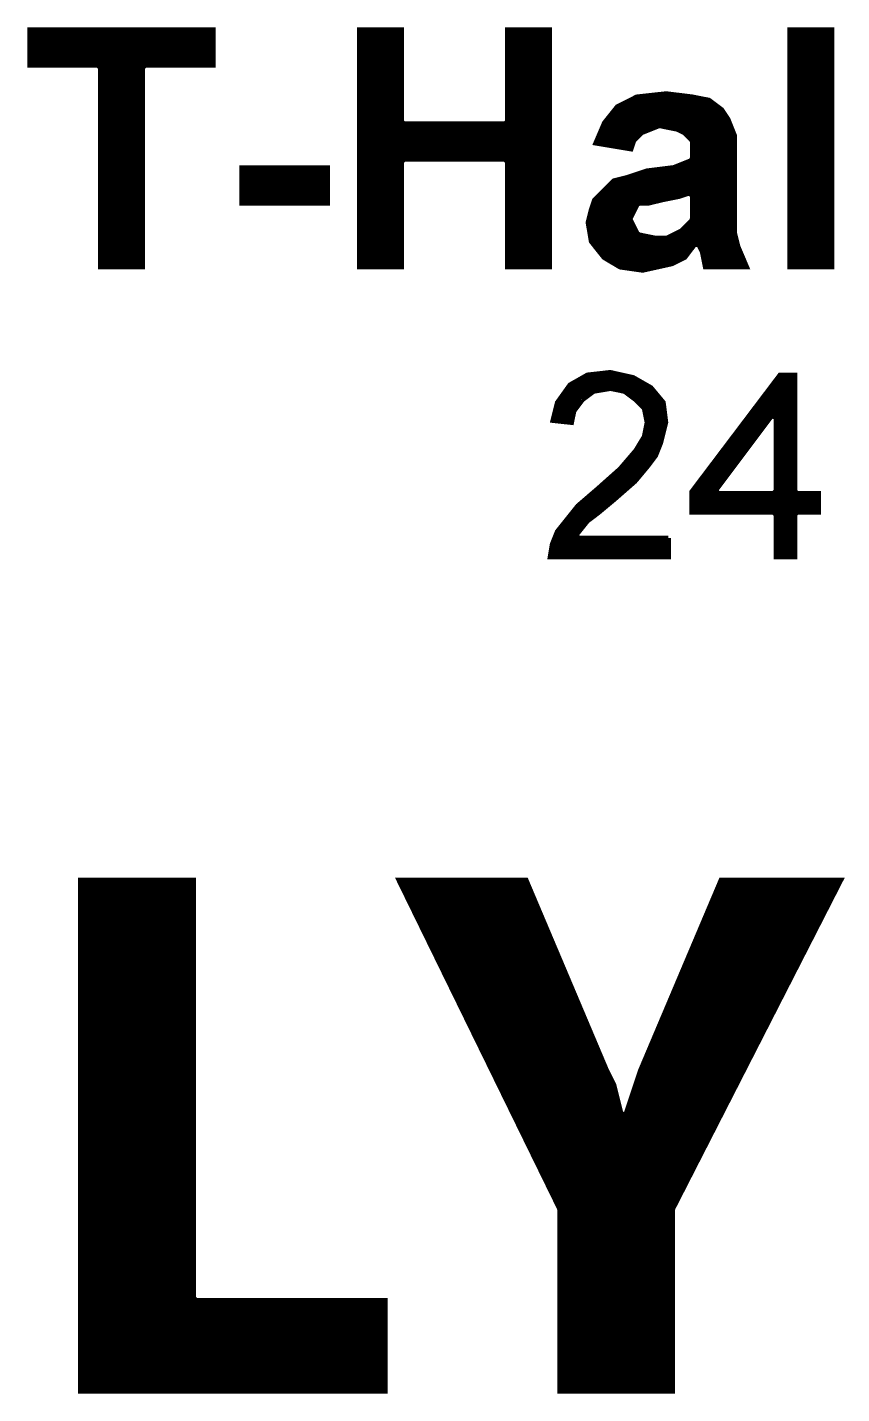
# Model space of a CAD drawing. Extents: x 1.22 to 3.09, y 1.23 to 6.
# Drawn here: x 1.8328 to 1.9986, y 3.3655 to 3.6438 of the extents above; entities that cross this region are included whole.
import ezdxf

# ---------------------------------------------------------------- set-up
doc = ezdxf.new("R2010")
doc.units = 0
doc.layers.add('SST001126_PHO', color=11, linetype='CONTINUOUS')

msp = doc.modelspace()

# ---------------------------------------------------------------- linework, layer by layer
at = {"layer": 'SST001126_PHO', "const_width": 0.001}
for points in [[(1.87061, 3.64329), (1.83326, 3.64329), (1.83326, 3.63607), (1.84714, 3.63607), (1.84764, 3.63557), (1.84764, 3.59499), (1.85623, 3.59499), (1.85623, 3.63557), (1.85673, 3.63607), (1.87061, 3.63607), (1.87061, 3.64329)], [(1.834, 3.63607), (1.834, 3.64329)], [(1.835, 3.63607), (1.835, 3.64329)], [(1.836, 3.63607), (1.836, 3.64329)], [(1.837, 3.63607), (1.837, 3.64329)], [(1.838, 3.63607), (1.838, 3.64329)], [(1.839, 3.63607), (1.839, 3.64329)], [(1.84, 3.63607), (1.84, 3.64329)], [(1.841, 3.63607), (1.841, 3.64329)], [(1.842, 3.63607), (1.842, 3.64329)], [(1.843, 3.63607), (1.843, 3.64329)], [(1.844, 3.63607), (1.844, 3.64329)], [(1.845, 3.63607), (1.845, 3.64329)], [(1.846, 3.63607), (1.846, 3.64329)], [(1.847, 3.63607), (1.847, 3.64329)], [(1.848, 3.59499), (1.848, 3.64329)], [(1.849, 3.59499), (1.849, 3.64329)], [(1.85, 3.59499), (1.85, 3.64329)], [(1.851, 3.59499), (1.851, 3.64329)], [(1.852, 3.59499), (1.852, 3.64329)], [(1.853, 3.59499), (1.853, 3.64329)], [(1.854, 3.59499), (1.854, 3.64329)], [(1.855, 3.59499), (1.855, 3.64329)], [(1.856, 3.59499), (1.856, 3.64329)], [(1.857, 3.63607), (1.857, 3.64329)], [(1.858, 3.63607), (1.858, 3.64329)], [(1.859, 3.63607), (1.859, 3.64329)], [(1.86, 3.63607), (1.86, 3.64329)], [(1.861, 3.63607), (1.861, 3.64329)], [(1.862, 3.63607), (1.862, 3.64329)], [(1.863, 3.63607), (1.863, 3.64329)], [(1.864, 3.63607), (1.864, 3.64329)], [(1.865, 3.63607), (1.865, 3.64329)], [(1.866, 3.63607), (1.866, 3.64329)], [(1.867, 3.63607), (1.867, 3.64329)], [(1.868, 3.63607), (1.868, 3.64329)], [(1.869, 3.63607), (1.869, 3.64329)], [(1.87, 3.63607), (1.87, 3.64329)], [(1.93908, 3.64329), (1.93049, 3.64329), (1.93049, 3.62461), (1.92999, 3.62411), (1.90945, 3.62411), (1.90895, 3.62461), (1.90895, 3.64329), (1.90036, 3.64329), (1.90036, 3.59499), (1.90895, 3.59499), (1.90895, 3.6164), (1.90945, 3.6169), (1.92999, 3.6169), (1.93049, 3.6164), (1.93049, 3.59499), (1.93908, 3.59499), (1.93908, 3.64329)], [(1.901, 3.59499), (1.901, 3.64329)], [(1.902, 3.59499), (1.902, 3.64329)], [(1.903, 3.59499), (1.903, 3.64329)], [(1.904, 3.59499), (1.904, 3.64329)], [(1.905, 3.59499), (1.905, 3.64329)], [(1.906, 3.59499), (1.906, 3.64329)], [(1.907, 3.59499), (1.907, 3.64329)], [(1.908, 3.59499), (1.908, 3.64329)], [(1.931, 3.59499), (1.931, 3.64329)], [(1.932, 3.59499), (1.932, 3.64329)], [(1.933, 3.59499), (1.933, 3.64329)], [(1.934, 3.59499), (1.934, 3.64329)], [(1.935, 3.59499), (1.935, 3.64329)], [(1.936, 3.59499), (1.936, 3.64329)], [(1.937, 3.59499), (1.937, 3.64329)], [(1.938, 3.59499), (1.938, 3.64329)], [(1.939, 3.59499), (1.939, 3.64329)], [(1.99659, 3.64329), (1.988, 3.64329), (1.988, 3.59499), (1.99659, 3.59499), (1.99659, 3.64329)], [(1.989, 3.59499), (1.989, 3.64329)], [(1.99, 3.59499), (1.99, 3.64329)], [(1.991, 3.59499), (1.991, 3.64329)], [(1.992, 3.59499), (1.992, 3.64329)], [(1.993, 3.59499), (1.993, 3.64329)], [(1.994, 3.59499), (1.994, 3.64329)], [(1.995, 3.59499), (1.995, 3.64329)], [(1.996, 3.59499), (1.996, 3.64329)], [(1.97921, 3.59499), (1.97746, 3.59908), (1.97743, 3.59916), (1.97675, 3.6019), (1.97673, 3.60202), (1.97673, 3.62178), (1.97542, 3.62507), (1.97413, 3.62701), (1.97155, 3.62894), (1.96825, 3.6296), (1.96285, 3.63027), (1.95684, 3.62961), (1.95291, 3.62764), (1.95028, 3.62436), (1.9485, 3.62021), (1.95567, 3.61902), (1.95622, 3.62066), (1.95634, 3.62086), (1.95771, 3.62223), (1.95788, 3.62234), (1.9613, 3.62371), (1.96158, 3.62374), (1.96501, 3.62305), (1.96513, 3.62301), (1.9665, 3.62232), (1.96663, 3.62223), (1.968, 3.62086), (1.96815, 3.62051), (1.96815, 3.61708), (1.96783, 3.61662), (1.96441, 3.61525), (1.96429, 3.61522), (1.95886, 3.61454), (1.9548, 3.61319), (1.95476, 3.61317), (1.95216, 3.61252), (1.94823, 3.6086), (1.94759, 3.60667), (1.94693, 3.60405), (1.94758, 3.60018), (1.95018, 3.59692), (1.95344, 3.59497), (1.95804, 3.59431), (1.96406, 3.59565), (1.96663, 3.59694), (1.96862, 3.59958), (1.96946, 3.5995), (1.97015, 3.59814), (1.97019, 3.59801), (1.9708, 3.59499), (1.97921, 3.59499)], [(1.955, 3.61913), (1.955, 3.62869)], [(1.956, 3.62001), (1.956, 3.62919)], [(1.957, 3.62152), (1.957, 3.62962)], [(1.958, 3.62239), (1.958, 3.62973)], [(1.959, 3.62279), (1.959, 3.62985)], [(1.96, 3.62319), (1.96, 3.62996)], [(1.961, 3.62359), (1.961, 3.63007)], [(1.962, 3.62365), (1.962, 3.63018)], [(1.963, 3.62345), (1.963, 3.63026)], [(1.964, 3.62325), (1.964, 3.63013)], [(1.965, 3.62305), (1.965, 3.63001)], [(1.966, 3.62257), (1.966, 3.62988)], [(1.967, 3.62186), (1.967, 3.62976)], [(1.968, 3.62086), (1.968, 3.62963)], [(1.969, 3.59978), (1.969, 3.62945)], [(1.97, 3.59843), (1.97, 3.62925)], [(1.971, 3.59499), (1.971, 3.62905)], [(1.972, 3.59499), (1.972, 3.6286)], [(1.952, 3.61963), (1.952, 3.62651)], [(1.953, 3.61946), (1.953, 3.62769)], [(1.954, 3.61929), (1.954, 3.62819)], [(1.973, 3.59499), (1.973, 3.62785)], [(1.974, 3.59499), (1.974, 3.6271)], [(1.975, 3.59499), (1.975, 3.62569)], [(1.909, 3.61662), (1.909, 3.62439)], [(1.91, 3.6169), (1.91, 3.62411)], [(1.911, 3.6169), (1.911, 3.62411)], [(1.912, 3.6169), (1.912, 3.62411)], [(1.913, 3.6169), (1.913, 3.62411)], [(1.914, 3.6169), (1.914, 3.62411)], [(1.915, 3.6169), (1.915, 3.62411)], [(1.916, 3.6169), (1.916, 3.62411)], [(1.917, 3.6169), (1.917, 3.62411)], [(1.918, 3.6169), (1.918, 3.62411)], [(1.919, 3.6169), (1.919, 3.62411)], [(1.92, 3.6169), (1.92, 3.62411)], [(1.921, 3.6169), (1.921, 3.62411)], [(1.922, 3.6169), (1.922, 3.62411)], [(1.923, 3.6169), (1.923, 3.62411)], [(1.924, 3.6169), (1.924, 3.62411)], [(1.925, 3.6169), (1.925, 3.62411)], [(1.926, 3.6169), (1.926, 3.62411)], [(1.927, 3.6169), (1.927, 3.62411)], [(1.928, 3.6169), (1.928, 3.62411)], [(1.929, 3.6169), (1.929, 3.62411)], [(1.93, 3.6169), (1.93, 3.62411)], [(1.95, 3.61996), (1.95, 3.62371)], [(1.951, 3.61979), (1.951, 3.62526)], [(1.976, 3.59499), (1.976, 3.62361)], [(1.949, 3.62013), (1.949, 3.62137)], [(1.89389, 3.61521), (1.8764, 3.61521), (1.8764, 3.608), (1.89389, 3.608), (1.89389, 3.61521)], [(1.877, 3.608), (1.877, 3.61521)], [(1.878, 3.608), (1.878, 3.61521)], [(1.879, 3.608), (1.879, 3.61521)], [(1.88, 3.608), (1.88, 3.61521)], [(1.881, 3.608), (1.881, 3.61521)], [(1.882, 3.608), (1.882, 3.61521)], [(1.883, 3.608), (1.883, 3.61521)], [(1.884, 3.608), (1.884, 3.61521)], [(1.885, 3.608), (1.885, 3.61521)], [(1.886, 3.608), (1.886, 3.61521)], [(1.887, 3.608), (1.887, 3.61521)], [(1.888, 3.608), (1.888, 3.61521)], [(1.889, 3.608), (1.889, 3.61521)], [(1.89, 3.608), (1.89, 3.61521)], [(1.891, 3.608), (1.891, 3.61521)], [(1.892, 3.608), (1.892, 3.61521)], [(1.893, 3.608), (1.893, 3.61521)], [(1.959, 3.608), (1.959, 3.61456)], [(1.96, 3.60815), (1.96, 3.61468)], [(1.961, 3.6084), (1.961, 3.61481)], [(1.962, 3.60865), (1.962, 3.61493)], [(1.963, 3.60886), (1.963, 3.61506)], [(1.964, 3.60906), (1.964, 3.61518)], [(1.965, 3.60926), (1.965, 3.61549)], [(1.966, 3.60953), (1.966, 3.61589)], [(1.967, 3.60986), (1.967, 3.61629)], [(1.968, 3.60991), (1.968, 3.61673)], [(1.952, 3.59583), (1.952, 3.61237)], [(1.953, 3.59523), (1.953, 3.61273)], [(1.954, 3.59489), (1.954, 3.61298)], [(1.955, 3.59475), (1.955, 3.61325)], [(1.956, 3.60586), (1.956, 3.61359)], [(1.957, 3.60783), (1.957, 3.61392)], [(1.958, 3.608), (1.958, 3.61425)], [(1.949, 3.5984), (1.949, 3.60937)], [(1.95, 3.59715), (1.95, 3.61037)], [(1.951, 3.59643), (1.951, 3.61137)], [(1.96815, 3.60955), (1.96815, 3.60476), (1.968, 3.60441), (1.96595, 3.60235), (1.96582, 3.60226), (1.96308, 3.60089), (1.96286, 3.60084), (1.9608, 3.60084), (1.9607, 3.60084), (1.95728, 3.60153), (1.95693, 3.6018), (1.95556, 3.60454), (1.95551, 3.60476), (1.95556, 3.60498), (1.95693, 3.60772), (1.95738, 3.608), (1.95937, 3.608), (1.96205, 3.60867), (1.96207, 3.60867), (1.96547, 3.60935), (1.96749, 3.61003), (1.96815, 3.60955)], [(1.948, 3.59965), (1.948, 3.60791)], [(1.947, 3.60365), (1.947, 3.60432)], [(1.956, 3.5946), (1.956, 3.60366)], [(1.967, 3.59742), (1.967, 3.6034)], [(1.968, 3.59876), (1.968, 3.6044)], [(1.957, 3.59446), (1.957, 3.60169)], [(1.958, 3.59432), (1.958, 3.60139)], [(1.959, 3.59452), (1.959, 3.60119)], [(1.96, 3.59475), (1.96, 3.60099)], [(1.961, 3.59497), (1.961, 3.60084)], [(1.962, 3.59519), (1.962, 3.60084)], [(1.963, 3.59541), (1.963, 3.60086)], [(1.964, 3.59564), (1.964, 3.60135)], [(1.965, 3.59612), (1.965, 3.60185)], [(1.966, 3.59662), (1.966, 3.6024)], [(1.977, 3.59499), (1.977, 3.60089)], [(1.978, 3.59499), (1.978, 3.59782)], [(1.979, 3.59499), (1.979, 3.59549)], [(1.96329, 3.53975), (1.94504, 3.53975), (1.94454, 3.54025), (1.94465, 3.54057), (1.9468, 3.54325), (1.94689, 3.54333), (1.94902, 3.54493), (1.95222, 3.5476), (1.95647, 3.55132), (1.95912, 3.55449), (1.96068, 3.55657), (1.96171, 3.55916), (1.96275, 3.56332), (1.96224, 3.56737), (1.95972, 3.5704), (1.95611, 3.57246), (1.95144, 3.5735), (1.94681, 3.57298), (1.94324, 3.57095), (1.94068, 3.56736), (1.93977, 3.56372), (1.94357, 3.5633), (1.94402, 3.56553), (1.94411, 3.56573), (1.94572, 3.56788)], [(1.947, 3.56886), (1.947, 3.573)], [(1.948, 3.56961), (1.948, 3.57312)], [(1.949, 3.56981), (1.949, 3.57323)], [(1.95, 3.56998), (1.95, 3.57334)], [(1.951, 3.57015), (1.951, 3.57345)], [(1.952, 3.57012), (1.952, 3.57337)], [(1.953, 3.56992), (1.953, 3.57315)], [(1.954, 3.56972), (1.954, 3.57293)], [(1.99383, 3.54886), (1.98951, 3.54886), (1.98901, 3.54936), (1.98901, 3.57297), (1.98601, 3.57297), (1.96804, 3.54919), (1.96804, 3.54504), (1.98469, 3.54504), (1.98519, 3.54454), (1.98519, 3.53593), (1.98901, 3.53593), (1.98901, 3.54454), (1.98951, 3.54504), (1.99383, 3.54504), (1.99383, 3.54886)], [(1.986, 3.53593), (1.986, 3.57296)], [(1.987, 3.53593), (1.987, 3.57297)], [(1.988, 3.53593), (1.988, 3.57297)], [(1.989, 3.53593), (1.989, 3.57297)], [(1.94582, 3.56798), (1.94796, 3.56958), (1.94818, 3.56968), (1.95139, 3.57021), (1.95157, 3.57021), (1.95425, 3.56967), (1.95445, 3.56958), (1.95659, 3.56798), (1.95665, 3.56793), (1.95825, 3.56632), (1.95839, 3.56607), (1.95893, 3.56339), (1.95894, 3.56329), (1.95893, 3.56319), (1.95839, 3.56051), (1.95833, 3.56035), (1.95672, 3.55768), (1.95667, 3.55761), (1.95346, 3.55386), (1.95341, 3.55381), (1.94859, 3.54952), (1.94858, 3.54952), (1.94487, 3.54633), (1.94066, 3.54107), (1.93964, 3.53851), (1.93921, 3.53593), (1.96329, 3.53593), (1.96329, 3.53975)], [(1.943, 3.56337), (1.943, 3.5706)], [(1.944, 3.56544), (1.944, 3.57138)], [(1.945, 3.56692), (1.945, 3.57195)], [(1.946, 3.56811), (1.946, 3.57252)], [(1.955, 3.56917), (1.955, 3.57271)], [(1.956, 3.56842), (1.956, 3.57249)], [(1.957, 3.56758), (1.957, 3.57195)], [(1.958, 3.56658), (1.958, 3.57138)], [(1.959, 3.55435), (1.959, 3.57081)], [(1.96, 3.55567), (1.96, 3.57006)], [(1.984, 3.56428), (1.984, 3.57031)], [(1.985, 3.56475), (1.985, 3.57164)], [(1.941, 3.56359), (1.941, 3.5678)], [(1.942, 3.56348), (1.942, 3.5692)], [(1.94572, 3.56788), (1.94582, 3.56798)], [(1.961, 3.55738), (1.961, 3.56886)], [(1.962, 3.56032), (1.962, 3.56766)], [(1.982, 3.56161), (1.982, 3.56767)], [(1.983, 3.56295), (1.983, 3.56899)], [(1.94, 3.5637), (1.94, 3.56463)], [(1.98519, 3.56436), (1.98519, 3.54936), (1.98469, 3.54886), (1.97344, 3.54886), (1.97294, 3.54936), (1.97304, 3.54966), (1.98429, 3.56466), (1.98519, 3.56436)], [(1.98, 3.55895), (1.98, 3.56502)], [(1.981, 3.56028), (1.981, 3.56634)], [(1.978, 3.55628), (1.978, 3.56237)], [(1.979, 3.55761), (1.979, 3.5637)], [(1.958, 3.55315), (1.958, 3.55981)], [(1.976, 3.55361), (1.976, 3.55972)], [(1.977, 3.55495), (1.977, 3.56105)], [(1.956, 3.55091), (1.956, 3.55682)], [(1.957, 3.55195), (1.957, 3.55814)], [(1.974, 3.55095), (1.974, 3.55708)], [(1.975, 3.55228), (1.975, 3.5584)], [(1.953, 3.54828), (1.953, 3.55344)], [(1.954, 3.54916), (1.954, 3.55449)], [(1.955, 3.55003), (1.955, 3.55566)], [(1.972, 3.54504), (1.972, 3.55443)], [(1.973, 3.54961), (1.973, 3.55575)], [(1.95, 3.54575), (1.95, 3.55078)], [(1.951, 3.54658), (1.951, 3.55167)], [(1.952, 3.54742), (1.952, 3.55255)], [(1.97, 3.54504), (1.97, 3.55178)], [(1.971, 3.54504), (1.971, 3.55311)], [(1.947, 3.54342), (1.947, 3.54816)], [(1.948, 3.54417), (1.948, 3.54902)], [(1.949, 3.54492), (1.949, 3.54989)], [(1.969, 3.54504), (1.969, 3.55046)], [(1.973, 3.54504), (1.973, 3.54912)], [(1.974, 3.54504), (1.974, 3.54886)], [(1.975, 3.54504), (1.975, 3.54886)], [(1.976, 3.54504), (1.976, 3.54886)], [(1.977, 3.54504), (1.977, 3.54886)], [(1.978, 3.54504), (1.978, 3.54886)], [(1.979, 3.54504), (1.979, 3.54886)], [(1.98, 3.54504), (1.98, 3.54886)], [(1.981, 3.54504), (1.981, 3.54886)], [(1.982, 3.54504), (1.982, 3.54886)], [(1.983, 3.54504), (1.983, 3.54886)], [(1.984, 3.54504), (1.984, 3.54886)], [(1.985, 3.54493), (1.985, 3.54897)], [(1.99, 3.54504), (1.99, 3.54886)], [(1.991, 3.54504), (1.991, 3.54886)], [(1.992, 3.54504), (1.992, 3.54886)], [(1.993, 3.54504), (1.993, 3.54886)], [(1.944, 3.53593), (1.944, 3.54525)], [(1.945, 3.541), (1.945, 3.54645)], [(1.946, 3.54225), (1.946, 3.5473)], [(1.942, 3.53593), (1.942, 3.54275)], [(1.943, 3.53593), (1.943, 3.544)], [(1.94, 3.53593), (1.94, 3.53942)], [(1.941, 3.53593), (1.941, 3.5415)], [(1.945, 3.53593), (1.945, 3.53976)], [(1.946, 3.53593), (1.946, 3.53975)], [(1.947, 3.53593), (1.947, 3.53975)], [(1.948, 3.53593), (1.948, 3.53975)], [(1.949, 3.53593), (1.949, 3.53975)], [(1.95, 3.53593), (1.95, 3.53975)], [(1.951, 3.53593), (1.951, 3.53975)], [(1.952, 3.53593), (1.952, 3.53975)], [(1.953, 3.53593), (1.953, 3.53975)], [(1.954, 3.53593), (1.954, 3.53975)], [(1.955, 3.53593), (1.955, 3.53975)], [(1.956, 3.53593), (1.956, 3.53975)], [(1.957, 3.53593), (1.957, 3.53975)], [(1.958, 3.53593), (1.958, 3.53975)], [(1.959, 3.53593), (1.959, 3.53975)], [(1.96, 3.53593), (1.96, 3.53975)], [(1.961, 3.53593), (1.961, 3.53975)], [(1.962, 3.53593), (1.962, 3.53975)], [(1.963, 3.53593), (1.963, 3.53975)], [(1.90562, 3.38452), (1.86709, 3.38452), (1.86659, 3.38502), (1.86659, 3.47008), (1.84357, 3.47008), (1.84357, 3.366), (1.90562, 3.366), (1.90562, 3.38452)], [(1.844, 3.366), (1.844, 3.47008)], [(1.845, 3.366), (1.845, 3.47008)], [(1.846, 3.366), (1.846, 3.47008)], [(1.847, 3.366), (1.847, 3.47008)], [(1.848, 3.366), (1.848, 3.47008)], [(1.849, 3.366), (1.849, 3.47008)], [(1.85, 3.366), (1.85, 3.47008)], [(1.851, 3.366), (1.851, 3.47008)], [(1.852, 3.366), (1.852, 3.47008)], [(1.853, 3.366), (1.853, 3.47008)], [(1.854, 3.366), (1.854, 3.47008)], [(1.855, 3.366), (1.855, 3.47008)], [(1.856, 3.366), (1.856, 3.47008)], [(1.857, 3.366), (1.857, 3.47008)], [(1.858, 3.366), (1.858, 3.47008)], [(1.859, 3.366), (1.859, 3.47008)], [(1.86, 3.366), (1.86, 3.47008)], [(1.861, 3.366), (1.861, 3.47008)], [(1.862, 3.366), (1.862, 3.47008)], [(1.863, 3.366), (1.863, 3.47008)], [(1.864, 3.366), (1.864, 3.47008)], [(1.865, 3.366), (1.865, 3.47008)], [(1.866, 3.366), (1.866, 3.47008)], [(1.99837, 3.47008), (1.974, 3.47008), (1.95762, 3.43137), (1.95463, 3.42239), (1.95367, 3.42242), (1.95218, 3.42837), (1.9507, 3.43133), (1.95069, 3.43136), (1.93431, 3.47008), (1.90842, 3.47008), (1.94109, 3.40325), (1.94114, 3.40303), (1.94114, 3.366), (1.96416, 3.366), (1.96416, 3.40303), (1.96422, 3.40326), (1.99837, 3.47008)], [(1.909, 3.46889), (1.909, 3.47008)], [(1.91, 3.46685), (1.91, 3.47008)], [(1.911, 3.4648), (1.911, 3.47008)], [(1.912, 3.46276), (1.912, 3.47008)], [(1.913, 3.46071), (1.913, 3.47008)], [(1.914, 3.45867), (1.914, 3.47008)], [(1.915, 3.45662), (1.915, 3.47008)], [(1.916, 3.45458), (1.916, 3.47008)], [(1.917, 3.45253), (1.917, 3.47008)], [(1.918, 3.45048), (1.918, 3.47008)], [(1.919, 3.44844), (1.919, 3.47008)], [(1.92, 3.44639), (1.92, 3.47008)], [(1.921, 3.44435), (1.921, 3.47008)], [(1.922, 3.4423), (1.922, 3.47008)], [(1.923, 3.44026), (1.923, 3.47008)], [(1.924, 3.43821), (1.924, 3.47008)], [(1.925, 3.43617), (1.925, 3.47008)], [(1.926, 3.43412), (1.926, 3.47008)], [(1.927, 3.43208), (1.927, 3.47008)], [(1.928, 3.43003), (1.928, 3.47008)], [(1.929, 3.42798), (1.929, 3.47008)], [(1.93, 3.42594), (1.93, 3.47008)], [(1.931, 3.42389), (1.931, 3.47008)], [(1.932, 3.42185), (1.932, 3.47008)], [(1.933, 3.4198), (1.933, 3.47008)], [(1.934, 3.41776), (1.934, 3.47008)], [(1.974, 3.4224), (1.974, 3.47008)], [(1.975, 3.42435), (1.975, 3.47008)], [(1.976, 3.42631), (1.976, 3.47008)], [(1.977, 3.42827), (1.977, 3.47008)], [(1.978, 3.43022), (1.978, 3.47008)], [(1.979, 3.43218), (1.979, 3.47008)], [(1.98, 3.43414), (1.98, 3.47008)], [(1.981, 3.43609), (1.981, 3.47008)], [(1.982, 3.43805), (1.982, 3.47008)], [(1.983, 3.44001), (1.983, 3.47008)], [(1.984, 3.44196), (1.984, 3.47008)], [(1.985, 3.44392), (1.985, 3.47008)], [(1.986, 3.44588), (1.986, 3.47008)], [(1.987, 3.44783), (1.987, 3.47008)], [(1.988, 3.44979), (1.988, 3.47008)], [(1.989, 3.45174), (1.989, 3.47008)], [(1.99, 3.4537), (1.99, 3.47008)], [(1.991, 3.45566), (1.991, 3.47008)], [(1.992, 3.45761), (1.992, 3.47008)], [(1.993, 3.45957), (1.993, 3.47008)], [(1.994, 3.46153), (1.994, 3.47008)], [(1.995, 3.46348), (1.995, 3.47008)], [(1.996, 3.46544), (1.996, 3.47008)], [(1.997, 3.4674), (1.997, 3.47008)], [(1.998, 3.46935), (1.998, 3.47008)], [(1.935, 3.41571), (1.935, 3.46844)], [(1.973, 3.42044), (1.973, 3.46772)], [(1.936, 3.41367), (1.936, 3.46608)], [(1.972, 3.41848), (1.972, 3.46535)], [(1.937, 3.41162), (1.937, 3.46372)], [(1.971, 3.41653), (1.971, 3.46299)], [(1.938, 3.40958), (1.938, 3.46135)], [(1.939, 3.40753), (1.939, 3.45899)], [(1.97, 3.41457), (1.97, 3.46062)], [(1.94, 3.40548), (1.94, 3.45663)], [(1.968, 3.41066), (1.968, 3.4559)], [(1.969, 3.41261), (1.969, 3.45826)], [(1.941, 3.40344), (1.941, 3.45426)], [(1.967, 3.4087), (1.967, 3.45353)], [(1.942, 3.366), (1.942, 3.4519)], [(1.966, 3.40674), (1.966, 3.45117)], [(1.943, 3.366), (1.943, 3.44954)], [(1.965, 3.40479), (1.965, 3.44881)], [(1.944, 3.366), (1.944, 3.44717)], [(1.945, 3.366), (1.945, 3.44481)], [(1.964, 3.366), (1.964, 3.44644)], [(1.946, 3.366), (1.946, 3.44244)], [(1.963, 3.366), (1.963, 3.44408)], [(1.947, 3.366), (1.947, 3.44008)], [(1.961, 3.366), (1.961, 3.43935)], [(1.962, 3.366), (1.962, 3.44172)], [(1.948, 3.366), (1.948, 3.43772)], [(1.96, 3.366), (1.96, 3.43699)], [(1.949, 3.366), (1.949, 3.43535)], [(1.959, 3.366), (1.959, 3.43462)], [(1.95, 3.366), (1.95, 3.43299)], [(1.958, 3.366), (1.958, 3.43226)], [(1.951, 3.366), (1.951, 3.43074)], [(1.952, 3.366), (1.952, 3.42874)], [(1.957, 3.366), (1.957, 3.4295)], [(1.956, 3.366), (1.956, 3.4265)], [(1.953, 3.366), (1.953, 3.4251)], [(1.955, 3.366), (1.955, 3.4235)], [(1.954, 3.366), (1.954, 3.42207)], [(1.867, 3.366), (1.867, 3.38452)], [(1.868, 3.366), (1.868, 3.38452)], [(1.869, 3.366), (1.869, 3.38452)], [(1.87, 3.366), (1.87, 3.38452)], [(1.871, 3.366), (1.871, 3.38452)], [(1.872, 3.366), (1.872, 3.38452)], [(1.873, 3.366), (1.873, 3.38452)], [(1.874, 3.366), (1.874, 3.38452)], [(1.875, 3.366), (1.875, 3.38452)], [(1.876, 3.366), (1.876, 3.38452)], [(1.877, 3.366), (1.877, 3.38452)], [(1.878, 3.366), (1.878, 3.38452)], [(1.879, 3.366), (1.879, 3.38452)], [(1.88, 3.366), (1.88, 3.38452)], [(1.881, 3.366), (1.881, 3.38452)], [(1.882, 3.366), (1.882, 3.38452)], [(1.883, 3.366), (1.883, 3.38452)], [(1.884, 3.366), (1.884, 3.38452)], [(1.885, 3.366), (1.885, 3.38452)], [(1.886, 3.366), (1.886, 3.38452)], [(1.887, 3.366), (1.887, 3.38452)], [(1.888, 3.366), (1.888, 3.38452)], [(1.889, 3.366), (1.889, 3.38452)], [(1.89, 3.366), (1.89, 3.38452)], [(1.891, 3.366), (1.891, 3.38452)], [(1.892, 3.366), (1.892, 3.38452)], [(1.893, 3.366), (1.893, 3.38452)], [(1.894, 3.366), (1.894, 3.38452)], [(1.895, 3.366), (1.895, 3.38452)], [(1.896, 3.366), (1.896, 3.38452)], [(1.897, 3.366), (1.897, 3.38452)], [(1.898, 3.366), (1.898, 3.38452)], [(1.899, 3.366), (1.899, 3.38452)], [(1.9, 3.366), (1.9, 3.38452)], [(1.901, 3.366), (1.901, 3.38452)], [(1.902, 3.366), (1.902, 3.38452)], [(1.903, 3.366), (1.903, 3.38452)], [(1.904, 3.366), (1.904, 3.38452)], [(1.905, 3.366), (1.905, 3.38452)]]:
    msp.add_lwpolyline(points, dxfattribs=at)

doc.saveas('drawing.dxf')
